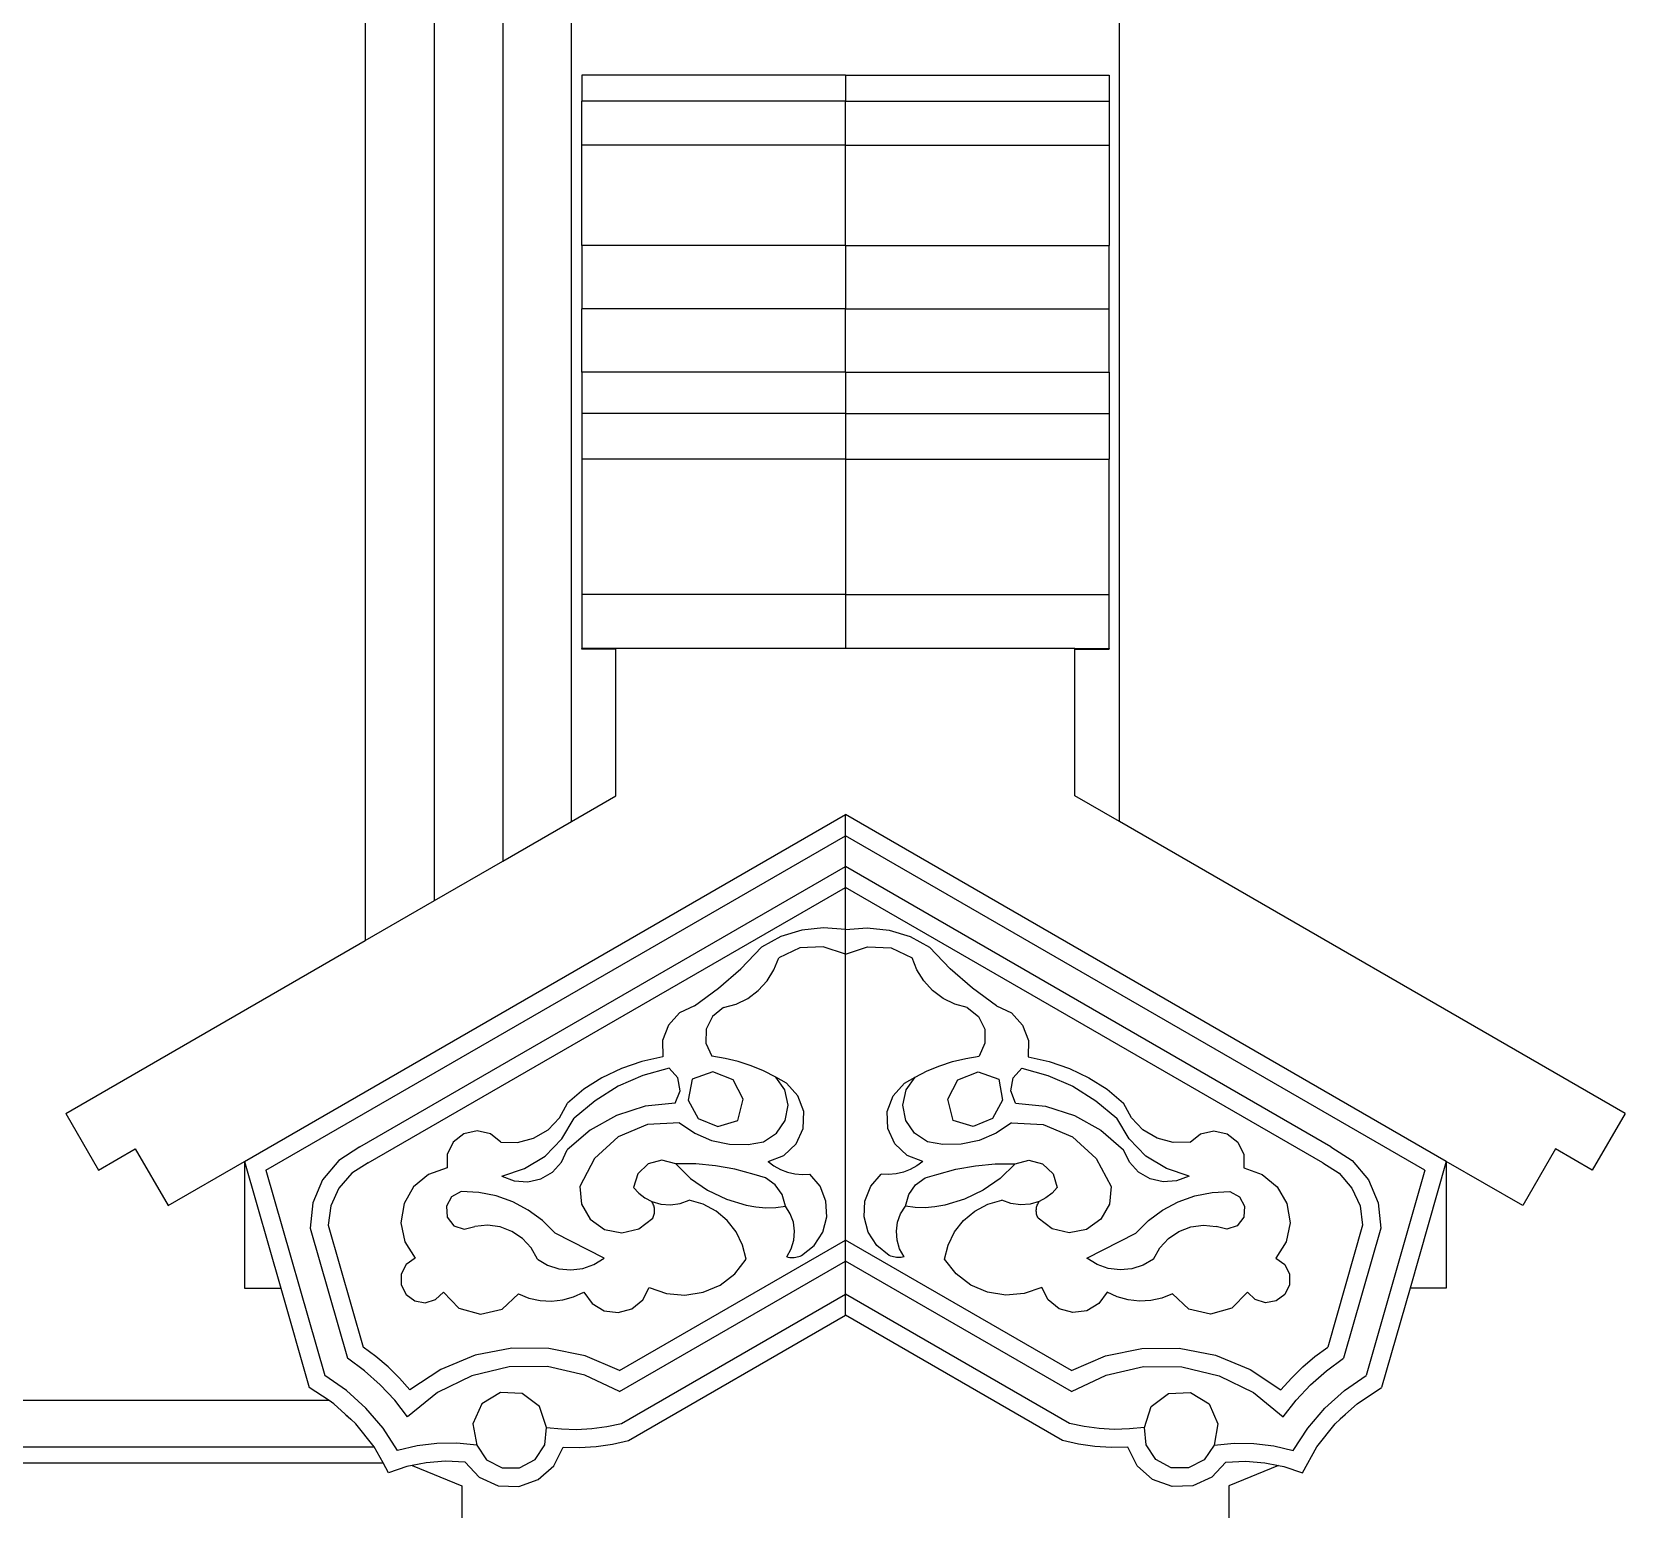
# Model space of a CAD drawing. Extents: x -24961 to 905641, y -154323 to 635957.
# Drawn here: x 405234 to 406397, y -110651 to -109572 of the extents above; entities that cross this region are included whole.
import ezdxf

# ---------------------------------------------------------------- set-up
doc = ezdxf.new("R2010")
doc.units = 0
doc.header["$LTSCALE"] = 1000
doc.header["$MEASUREMENT"] = 0
doc.layers.add('窗', color=154, linetype='Continuous')

msp = doc.modelspace()

# ---------------------------------------------------------------- linework, layer by layer
for p, q in [((405578.2, -108989.8), (405578.2, -110177.9)), ((405628.2, -110149), (405628.2, -109389.8)), ((406028.2, -110149), (406028.2, -109389.8)), ((405635.8, -109604.2), (405635.8, -109623)), ((405828.2, -109604.2), (405635.8, -109604.2)), ((405828.2, -109604.2), (405828.2, -109623)), ((405828.2, -109604.2), (406020.7, -109604.2)), ((406020.7, -109604.2), (406020.7, -109623)), ((405828.2, -109623), (405635.8, -109623)), ((405635.8, -109655.1), (405635.8, -109623)), ((405828.2, -109623), (406020.7, -109623)), ((405828.2, -109655.1), (405828.2, -109623)), ((406020.7, -109623), (406020.7, -109655.1)), ((405828.2, -109655.1), (405635.8, -109655.1)), ((405635.8, -109728.4), (405635.8, -109655.1)), ((405828.2, -109728.4), (405828.2, -109655.1)), ((405828.2, -109655.1), (406020.7, -109655.1)), ((406020.7, -109655.1), (406020.7, -109728.4)), ((405828.2, -109728.4), (405635.8, -109728.4)), ((405635.8, -109728.4), (405635.8, -109774.6)), ((405828.2, -109728.4), (405828.2, -109774.6)), ((405828.2, -109728.4), (406020.7, -109728.4)), ((406020.7, -109774.6), (406020.7, -109728.4)), ((405828.2, -109774.6), (405635.8, -109774.6)), ((405635.8, -109820.9), (405635.8, -109774.6)), ((405828.2, -109774.6), (406020.7, -109774.6)), ((405828.2, -109820.9), (405828.2, -109774.6)), ((406020.7, -109820.9), (406020.7, -109774.6)), ((405635.8, -109820.9), (405635.8, -109851.2)), ((405828.2, -109820.9), (405635.8, -109820.9)), ((405828.2, -109820.9), (406020.7, -109820.9)), ((405828.2, -109820.9), (405828.2, -109851.2)), ((406020.7, -109820.9), (406020.7, -109851.2)), ((405828.2, -109851.2), (405635.8, -109851.2)), ((405635.8, -109851.2), (405635.8, -109884.4)), ((405828.2, -109851.2), (406020.7, -109851.2)), ((405828.2, -109851.2), (405828.2, -109884.4)), ((406020.7, -109851.2), (406020.7, -109884.4)), ((405828.2, -109884.4), (405635.8, -109884.4)), ((405635.8, -109884.4), (405635.8, -109983.2)), ((405828.2, -109884.4), (406020.7, -109884.4)), ((405828.2, -109884.4), (405828.2, -109983.2)), ((406020.7, -109983.2), (406020.7, -109884.4)), ((405828.2, -109983.2), (405635.8, -109983.2)), ((405635.8, -109983.2), (405635.8, -110022.6)), ((405828.2, -109983.2), (406020.7, -109983.2)), ((405828.2, -109983.2), (405828.2, -110022.6)), ((406020.7, -110022.6), (406020.7, -109983.2)), ((405635.8, -110022.9), (405635.8, -110022.6)), ((405660.7, -110022.6), (405635.8, -110022.6)), ((405660.7, -110022.9), (405635.8, -110022.9)), ((405635.8, -110023.2), (405635.8, -110022.9)), ((405660.7, -110023.2), (405635.8, -110023.2)), ((405828.2, -110022.6), (405660.7, -110022.6)), ((405660.7, -110022.9), (405660.7, -110022.6)), ((405660.7, -110023.2), (405660.7, -110022.9)), ((405660.7, -110130.2), (405660.7, -110023.2)), ((405995.7, -110022.6), (405828.2, -110022.6)), ((405995.7, -110022.6), (406020.7, -110022.6)), ((405995.7, -110022.9), (405995.7, -110022.6)), ((405995.7, -110022.9), (406020.7, -110022.9)), ((405995.7, -110023.2), (405995.7, -110022.9)), ((405995.7, -110023.2), (406020.7, -110023.2)), ((405995.7, -110130.2), (405995.7, -110023.2)), ((406020.7, -110022.6), (406020.7, -110022.9)), ((406020.7, -110023.2), (406020.7, -110022.9)), ((405628.2, -110149), (405660.7, -110130.2)), ((406028.2, -110149), (405995.7, -110130.2)), ((405389.6, -110397.3), (405828.2, -110144)), ((405578.2, -110177.9), (405628.2, -110149)), ((405828.2, -110159.4), (405828.2, -110144)), ((406266.9, -110397.3), (405828.2, -110144)), ((406397.4, -110362.2), (406028.2, -110149)), ((405405.2, -110403.6), (405828.2, -110159.4)), ((405828.2, -110181.8), (405828.2, -110159.4)), ((406251.2, -110403.6), (405828.2, -110159.4)), ((405473.7, -110386.5), (405828.2, -110181.8)), ((405528.2, -110206.7), (405578.2, -110177.9)), ((405828.2, -110197.2), (405828.2, -110181.8)), ((406182.7, -110386.5), (405828.2, -110181.8)), ((405479.8, -110398.3), (405828.2, -110197.2)), ((405828.2, -110228), (405828.2, -110197.2)), ((406176.7, -110398.3), (405828.2, -110197.2)), ((405477.6, -110236), (405528.2, -110206.7)), ((405781, -110233.1), (405767, -110240.9)), ((405796.3, -110228.3), (405781, -110233.1)), ((405812.3, -110226.6), (405796.3, -110228.3)), ((405828.2, -110228), (405812.3, -110226.6)), ((405828.2, -110228), (405844.2, -110226.6)), ((405828.2, -110246), (405828.2, -110228)), ((405844.2, -110226.6), (405860.2, -110228.3)), ((405860.2, -110228.3), (405875.4, -110233.1)), ((405875.4, -110233.1), (405889.5, -110240.9)), ((405259, -110362.2), (405477.6, -110236)), ((405751.9, -110256.5), (405767, -110240.9)), ((405795, -110241.4), (405779.5, -110248.5)), ((405812, -110240.6), (405795, -110241.4)), ((405828.2, -110246), (405812, -110240.6)), ((405828.2, -110246), (405844.4, -110240.6)), ((405844.4, -110240.6), (405861.5, -110241.4)), ((405861.5, -110241.4), (405877, -110248.5)), ((405904.6, -110256.5), (405889.5, -110240.9)), ((405735.5, -110270.8), (405751.9, -110256.5)), ((405776, -110257.4), (405779.5, -110248.5)), ((405828.2, -110454.7), (405828.2, -110246)), ((405880.4, -110257.4), (405877, -110248.5)), ((405921, -110270.8), (405904.6, -110256.5)), ((405764.6, -110272.5), (405771, -110265.5)), ((405771, -110265.5), (405776, -110257.4)), ((405885.4, -110265.5), (405880.4, -110257.4)), ((405891.9, -110272.5), (405885.4, -110265.5)), ((405718, -110283.6), (405735.5, -110270.8)), ((405748.5, -110282.4), (405757, -110278.2)), ((405757, -110278.2), (405764.6, -110272.5)), ((405899.5, -110278.2), (405891.9, -110272.5)), ((405908, -110282.4), (405899.5, -110278.2)), ((405938.5, -110283.6), (405921, -110270.8)), ((405707.1, -110288.8), (405699, -110297.7)), ((405718, -110283.6), (405707.1, -110288.8)), ((405731.2, -110291.4), (405726.6, -110300.7)), ((405739.3, -110284.9), (405731.2, -110291.4)), ((405739.3, -110284.9), (405748.5, -110282.4)), ((405917.2, -110284.9), (405908, -110282.4)), ((405917.2, -110284.9), (405925.3, -110291.4)), ((405925.3, -110291.4), (405929.9, -110300.7)), ((405938.5, -110283.6), (405949.4, -110288.8)), ((405949.4, -110288.8), (405957.5, -110297.7)), ((405699, -110297.7), (405694.7, -110308.9)), ((405726.6, -110300.7), (405726.4, -110311)), ((405929.9, -110300.7), (405930.1, -110311)), ((405957.5, -110297.7), (405961.8, -110308.9)), ((405694.7, -110308.9), (405694.9, -110320.9)), ((405726.4, -110311), (405730.6, -110320.5)), ((405930.1, -110311), (405925.8, -110320.5)), ((405961.8, -110308.9), (405961.6, -110320.9)), ((405679.5, -110324.2), (405664.7, -110329.3)), ((405694.9, -110320.9), (405679.5, -110324.2)), ((405740.4, -110322.1), (405730.6, -110320.5)), ((405750, -110324.4), (405740.4, -110322.1)), ((405759.4, -110327.5), (405750, -110324.4)), ((405897.1, -110327.5), (405906.5, -110324.4)), ((405906.5, -110324.4), (405916.1, -110322.1)), ((405916.1, -110322.1), (405925.8, -110320.5)), ((405961.6, -110320.9), (405976.9, -110324.2)), ((405976.9, -110324.2), (405991.8, -110329.3)), ((405650.5, -110336.1), (405637.3, -110344.6)), ((405664.7, -110329.3), (405650.5, -110336.1)), ((405680.4, -110334.5), (405662.2, -110342.4)), ((405699.5, -110329.1), (405680.4, -110334.5)), ((405705.8, -110336.3), (405699.5, -110329.1)), ((405707.5, -110345.7), (405705.8, -110336.3)), ((405716.4, -110337.3), (405713.5, -110352.4)), ((405731.4, -110331.8), (405716.4, -110337.3)), ((405746.3, -110337.7), (405731.4, -110331.8)), ((405753.6, -110351.9), (405746.3, -110337.7)), ((405768.5, -110331.2), (405759.4, -110327.5)), ((405777.4, -110335.6), (405768.5, -110331.2)), ((405785.1, -110340.2), (405777.4, -110335.6)), ((405784, -110344.9), (405777.4, -110335.6)), ((405871.4, -110340.2), (405879.1, -110335.6)), ((405872.5, -110344.9), (405879.1, -110335.6)), ((405879.1, -110335.6), (405887.9, -110331.2)), ((405887.9, -110331.2), (405897.1, -110327.5)), ((405902.9, -110351.9), (405910.2, -110337.7)), ((405910.2, -110337.7), (405925.1, -110331.8)), ((405925.1, -110331.8), (405940.1, -110337.3)), ((405940.1, -110337.3), (405942.9, -110352.4)), ((405949, -110345.7), (405950.7, -110336.3)), ((405950.7, -110336.3), (405957, -110329.1)), ((405957, -110329.1), (405976.1, -110334.5)), ((405976.1, -110334.5), (405994.3, -110342.4)), ((405991.8, -110329.3), (406005.9, -110336.1)), ((406005.9, -110336.1), (406019.2, -110344.6)), ((405637.3, -110344.6), (405625.2, -110354.6)), ((405662.2, -110342.4), (405645.4, -110352.9)), ((405704, -110354.7), (405707.5, -110345.7)), ((405786.4, -110356.1), (405784, -110344.9)), ((405793.5, -110349.3), (405785.1, -110340.2)), ((405797.8, -110360.8), (405793.5, -110349.3)), ((405858.6, -110360.8), (405863, -110349.3)), ((405863, -110349.3), (405871.4, -110340.2)), ((405870.1, -110356.1), (405872.5, -110344.9)), ((405952.4, -110354.7), (405949, -110345.7)), ((405994.3, -110342.4), (406011.1, -110352.9)), ((406019.2, -110344.6), (406031.3, -110354.6)), ((405619.5, -110365.3), (405625.2, -110354.6)), ((405645.4, -110352.9), (405630.2, -110365.6)), ((405682.1, -110357), (405661.1, -110363.7)), ((405704, -110354.7), (405682.1, -110357)), ((405713.5, -110352.4), (405720.8, -110365.9)), ((405749.7, -110367.4), (405753.6, -110351.9)), ((405784.3, -110367.3), (405786.4, -110356.1)), ((405797.4, -110373.2), (405797.8, -110360.8)), ((405859.1, -110373.2), (405858.6, -110360.8)), ((405872.2, -110367.3), (405870.1, -110356.1)), ((405906.8, -110367.4), (405902.9, -110351.9)), ((405942.9, -110352.4), (405935.7, -110365.9)), ((405952.4, -110354.7), (405974.4, -110357)), ((405974.4, -110357), (405995.4, -110363.7)), ((406011.1, -110352.9), (406026.3, -110365.6)), ((406037, -110365.3), (406031.3, -110354.6)), ((405259, -110362.2), (405283, -110403.6)), ((405611.1, -110374.1), (405619.5, -110365.3)), ((405621.2, -110380.7), (405630.2, -110365.6)), ((405661.1, -110363.7), (405641.9, -110374.5)), ((405683.8, -110370.3), (405662.3, -110379.2)), ((405707.1, -110369.1), (405683.8, -110370.3)), ((405707.1, -110369.1), (405718.2, -110376.6)), ((405720.8, -110365.9), (405735, -110371.8)), ((405735, -110371.8), (405749.7, -110367.4)), ((405777.9, -110376.7), (405784.3, -110367.3)), ((405878.6, -110376.7), (405872.2, -110367.3)), ((405921.5, -110371.8), (405906.8, -110367.4)), ((405935.7, -110365.9), (405921.5, -110371.8)), ((405949.4, -110369.1), (405938.3, -110376.6)), ((405949.4, -110369.1), (405972.6, -110370.3)), ((405972.6, -110370.3), (405994.1, -110379.2)), ((405995.4, -110363.7), (406014.6, -110374.5)), ((406035.3, -110380.7), (406026.3, -110365.6)), ((406045.4, -110374.1), (406037, -110365.3)), ((406397.4, -110362.2), (406373.5, -110403.6)), ((405541.8, -110383.2), (405537.4, -110392.1)), ((405549.6, -110377), (405541.8, -110383.2)), ((405559.3, -110374.9), (405549.6, -110377)), ((405569, -110377.1), (405559.3, -110374.9)), ((405576.7, -110383.3), (405569, -110377.1)), ((405576.7, -110383.3), (405588.9, -110383.4)), ((405588.9, -110383.4), (405600.6, -110380.3)), ((405600.6, -110380.3), (405611.1, -110374.1)), ((405608.9, -110393.3), (405621.2, -110380.7)), ((405641.9, -110374.5), (405625.1, -110388.8)), ((405662.3, -110379.2), (405645.1, -110395)), ((405718.2, -110376.6), (405730.5, -110381.9)), ((405730.5, -110381.9), (405743.7, -110384.7)), ((405757.1, -110384.9), (405768.3, -110382.9)), ((405768.3, -110382.9), (405777.9, -110376.7)), ((405783.2, -110392.8), (405792.3, -110384.4)), ((405792.3, -110384.4), (405797.4, -110373.2)), ((405864.2, -110384.4), (405859.1, -110373.2)), ((405873.3, -110392.8), (405864.2, -110384.4)), ((405888.1, -110382.9), (405878.6, -110376.7)), ((405899.4, -110384.9), (405888.1, -110382.9)), ((405925.9, -110381.9), (405912.8, -110384.7)), ((405938.3, -110376.6), (405925.9, -110381.9)), ((405994.1, -110379.2), (406011.3, -110395)), ((406014.6, -110374.5), (406031.3, -110388.8)), ((406047.6, -110393.3), (406035.3, -110380.7)), ((406055.9, -110380.3), (406045.4, -110374.1)), ((406067.6, -110383.4), (406055.9, -110380.3)), ((406079.8, -110383.3), (406067.6, -110383.4)), ((406079.8, -110383.3), (406087.5, -110377.1)), ((406087.5, -110377.1), (406097.2, -110374.9)), ((406097.2, -110374.9), (406106.9, -110377)), ((406106.9, -110377), (406114.7, -110383.2)), ((406114.7, -110383.2), (406119, -110392.1)), ((405283, -110403.6), (405309.8, -110388.1)), ((405309.8, -110388.1), (405333.7, -110429.5)), ((405473.7, -110386.5), (405458.3, -110396.5)), ((405537.4, -110392.1), (405537.4, -110402)), ((405594, -110402.5), (405608.9, -110393.3)), ((405621, -110397.7), (405625.1, -110388.8)), ((405645.1, -110395), (405634.3, -110415.6)), ((405743.7, -110384.7), (405757.1, -110384.9)), ((405771.7, -110397.2), (405783.2, -110392.8)), ((405884.8, -110397.2), (405873.3, -110392.8)), ((405912.8, -110384.7), (405899.4, -110384.9)), ((406011.3, -110395), (406022.2, -110415.6)), ((406035.5, -110397.7), (406031.3, -110388.8)), ((406062.5, -110402.5), (406047.6, -110393.3)), ((406119, -110392.1), (406119.1, -110402)), ((406182.7, -110386.5), (406198.2, -110396.5)), ((406346.7, -110388.1), (406322.7, -110429.5)), ((406373.5, -110403.6), (406346.7, -110388.1)), ((405333.7, -110429.5), (405389.6, -110397.3)), ((405389.6, -110397.3), (405389.6, -110489.8)), ((405389.6, -110397.3), (405416, -110489.8)), ((405405.2, -110403.6), (405448.1, -110553.5)), ((405458.3, -110396.5), (405446.5, -110410.6)), ((405467.8, -110405.9), (405458.4, -110416.7)), ((405479.8, -110398.3), (405467.8, -110405.9)), ((405523.9, -110406.7), (405513, -110415.7)), ((405537.4, -110402), (405523.9, -110406.7)), ((405577.3, -110408), (405594, -110402.5)), ((405605.8, -110410), (405614.3, -110405)), ((405614.3, -110405), (405621, -110397.7)), ((405676.7, -110406.3), (405673.6, -110416.3)), ((405684.2, -110399.1), (405676.7, -110406.3)), ((405694.3, -110396.4), (405684.2, -110399.1)), ((405704.4, -110399), (405694.3, -110396.4)), ((405704.4, -110399), (405715.2, -110409.6)), ((405718.9, -110399.1), (405704.4, -110399)), ((405733.4, -110400.4), (405718.9, -110399.1)), ((405747.6, -110403), (405733.4, -110400.4)), ((405761.6, -110406.8), (405747.6, -110403)), ((405769.9, -110409.3), (405761.6, -110406.8)), ((405771.7, -110397.2), (405776, -110400.5)), ((405776, -110400.5), (405780.8, -110403.1)), ((405780.8, -110403.1), (405786, -110405.1)), ((405786, -110405.1), (405791.3, -110406.4)), ((405791.3, -110406.4), (405796.8, -110406.8)), ((405796.8, -110406.8), (405802.3, -110406.5)), ((405809.7, -110415.4), (405802.3, -110406.5)), ((405846.8, -110415.4), (405854.2, -110406.5)), ((405859.7, -110406.8), (405854.2, -110406.5)), ((405865.2, -110406.4), (405859.7, -110406.8)), ((405870.5, -110405.1), (405865.2, -110406.4)), ((405875.6, -110403.1), (405870.5, -110405.1)), ((405880.4, -110400.5), (405875.6, -110403.1)), ((405884.8, -110397.2), (405880.4, -110400.5)), ((405886.5, -110409.3), (405894.9, -110406.8)), ((405894.9, -110406.8), (405908.8, -110403)), ((405908.8, -110403), (405923.1, -110400.4)), ((405923.1, -110400.4), (405937.6, -110399.1)), ((405937.6, -110399.1), (405952.1, -110399)), ((405952.1, -110399), (405941.3, -110409.6)), ((405952.1, -110399), (405962.2, -110396.4)), ((405962.2, -110396.4), (405972.2, -110399.1)), ((405972.2, -110399.1), (405979.8, -110406.3)), ((405979.8, -110406.3), (405982.8, -110416.3)), ((406042.2, -110405), (406035.5, -110397.7)), ((406050.6, -110410), (406042.2, -110405)), ((406079.2, -110408), (406062.5, -110402.5)), ((406119.1, -110402), (406132.5, -110406.7)), ((406132.5, -110406.7), (406143.5, -110415.7)), ((406176.7, -110398.3), (406188.7, -110405.9)), ((406188.7, -110405.9), (406198, -110416.7)), ((406198.2, -110396.5), (406210, -110410.6)), ((406251.2, -110403.6), (406208.4, -110553.5)), ((406266.9, -110397.3), (406240.4, -110489.8)), ((406266.9, -110397.3), (406266.9, -110489.8)), ((406322.7, -110429.5), (406266.9, -110397.3)), ((405446.5, -110410.6), (405439.4, -110427.6)), ((405458.4, -110416.7), (405452.6, -110429.7)), ((405513, -110415.7), (405506, -110428)), ((405547.6, -110419.3), (405540.6, -110423.1)), ((405560.5, -110419.9), (405547.6, -110419.3)), ((405577.3, -110408), (405586.4, -110411.5)), ((405586.4, -110411.5), (405596.3, -110412.2)), ((405596.3, -110412.2), (405605.8, -110410)), ((405634.3, -110415.6), (405635.5, -110428.4)), ((405673.6, -110416.3), (405677.4, -110420.4)), ((405715.2, -110409.6), (405727.6, -110418.3)), ((405727.6, -110418.3), (405741.3, -110424.9)), ((405777, -110414.3), (405769.9, -110409.3)), ((405782, -110421.4), (405777, -110414.3)), ((405814, -110426.2), (405809.7, -110415.4)), ((405842.5, -110426.2), (405846.8, -110415.4)), ((405874.5, -110421.4), (405879.5, -110414.3)), ((405879.5, -110414.3), (405886.5, -110409.3)), ((405928.9, -110418.3), (405915.2, -110424.9)), ((405941.3, -110409.6), (405928.9, -110418.3)), ((405982.8, -110416.3), (405979.1, -110420.4)), ((406022.2, -110415.6), (406021, -110428.4)), ((406060.2, -110412.2), (406050.6, -110410)), ((406070, -110411.5), (406060.2, -110412.2)), ((406079.2, -110408), (406070, -110411.5)), ((406096, -110419.9), (406108.9, -110419.3)), ((406108.9, -110419.3), (406115.8, -110423.1)), ((406143.5, -110415.7), (406150.5, -110428)), ((406198, -110416.7), (406203.9, -110429.7)), ((406210, -110410.6), (406217.1, -110427.6)), ((405439.4, -110427.6), (405437.5, -110445.9)), ((405452.6, -110429.7), (405450.7, -110443.8)), ((405506, -110428), (405503.7, -110442)), ((405540.6, -110423.1), (405536.9, -110430)), ((405536.9, -110430), (405537.5, -110437.9)), ((405573.2, -110422.4), (405560.5, -110419.9)), ((405585.3, -110426.8), (405573.2, -110422.4)), ((405596.7, -110432.8), (405585.3, -110426.8)), ((405635.5, -110428.4), (405641.9, -110439.5)), ((405677.4, -110420.4), (405681.8, -110423.8)), ((405681.8, -110423.8), (405686.8, -110426.4)), ((405687.2, -110427.1), (405686.8, -110426.4)), ((405686.8, -110426.4), (405693.5, -110428.5)), ((405687.6, -110427.7), (405687.2, -110427.1)), ((405687.9, -110428.4), (405687.6, -110427.7)), ((405688.2, -110429.1), (405687.9, -110428.4)), ((405688.5, -110429.8), (405688.2, -110429.1)), ((405688.6, -110430.6), (405688.5, -110429.8)), ((405688.8, -110431.3), (405688.6, -110430.6)), ((405693.5, -110428.5), (405700.5, -110429)), ((405700.5, -110429), (405707.5, -110428)), ((405707.5, -110428), (405714.1, -110425.6)), ((405724.3, -110428.5), (405714.1, -110425.6)), ((405733.8, -110433.5), (405724.3, -110428.5)), ((405741.3, -110424.9), (405755.8, -110429.1)), ((405755.8, -110429.1), (405762.9, -110430.5)), ((405762.9, -110430.5), (405770.1, -110431.1)), ((405770.1, -110431.1), (405777.3, -110430.9)), ((405777.3, -110430.9), (405784.4, -110429.8)), ((405784.4, -110429.8), (405782, -110421.4)), ((405787.9, -110435.4), (405784.4, -110429.8)), ((405814.7, -110437.8), (405814, -110426.2)), ((405841.8, -110437.8), (405842.5, -110426.2)), ((405868.5, -110435.4), (405872.1, -110429.8)), ((405872.1, -110429.8), (405874.5, -110421.4)), ((405879.2, -110430.9), (405872.1, -110429.8)), ((405886.4, -110431.1), (405879.2, -110430.9)), ((405893.6, -110430.5), (405886.4, -110431.1)), ((405900.7, -110429.1), (405893.6, -110430.5)), ((405915.2, -110424.9), (405900.7, -110429.1)), ((405922.7, -110433.5), (405932.1, -110428.5)), ((405932.1, -110428.5), (405942.4, -110425.6)), ((405949, -110428), (405942.4, -110425.6)), ((405956, -110429), (405949, -110428)), ((405963, -110428.5), (405956, -110429)), ((405969.7, -110426.4), (405963, -110428.5)), ((405967.7, -110431.3), (405967.8, -110430.6)), ((405967.8, -110430.6), (405968, -110429.8)), ((405968, -110429.8), (405968.3, -110429.1)), ((405968.3, -110429.1), (405968.6, -110428.4)), ((405968.6, -110428.4), (405968.9, -110427.7)), ((405968.9, -110427.7), (405969.3, -110427.1)), ((405969.3, -110427.1), (405969.7, -110426.4)), ((405974.6, -110423.8), (405969.7, -110426.4)), ((405979.1, -110420.4), (405974.6, -110423.8)), ((406021, -110428.4), (406014.6, -110439.5)), ((406059.7, -110432.8), (406071.1, -110426.8)), ((406071.1, -110426.8), (406083.3, -110422.4)), ((406083.3, -110422.4), (406096, -110419.9)), ((406115.8, -110423.1), (406119.6, -110430)), ((406119.6, -110430), (406119, -110437.9)), ((406150.5, -110428), (406152.8, -110442)), ((406203.9, -110429.7), (406205.8, -110443.8)), ((406217.1, -110427.6), (406219, -110445.9)), ((405503.7, -110442), (405506.5, -110455.9)), ((405537.5, -110437.9), (405542.4, -110444.2)), ((405607.1, -110440.5), (405596.7, -110432.8)), ((405616.2, -110449.6), (405607.1, -110440.5)), ((405641.9, -110439.5), (405652.3, -110447)), ((405677.4, -110446.5), (405687.6, -110438.7)), ((405687.6, -110438.7), (405687.9, -110438)), ((405687.9, -110438), (405688.2, -110437.3)), ((405688.2, -110437.3), (405688.4, -110436.6)), ((405688.4, -110436.6), (405688.6, -110435.8)), ((405688.6, -110435.8), (405688.8, -110435.1)), ((405688.9, -110432.1), (405688.8, -110431.3)), ((405688.8, -110435.1), (405688.9, -110434.3)), ((405688.9, -110432.8), (405688.9, -110432.1)), ((405688.9, -110433.6), (405688.9, -110432.8)), ((405688.9, -110434.3), (405688.9, -110433.6)), ((405742, -110440.3), (405733.8, -110433.5)), ((405748.5, -110448.7), (405742, -110440.3)), ((405790.2, -110441.6), (405787.9, -110435.4)), ((405791.1, -110448.1), (405790.2, -110441.6)), ((405811.7, -110449), (405814.7, -110437.8)), ((405844.8, -110449), (405841.8, -110437.8)), ((405865.4, -110448.1), (405866.3, -110441.6)), ((405866.3, -110441.6), (405868.5, -110435.4)), ((405907.9, -110448.7), (405914.5, -110440.3)), ((405914.5, -110440.3), (405922.7, -110433.5)), ((405967.5, -110432.8), (405967.6, -110432.1)), ((405967.5, -110433.6), (405967.5, -110432.8)), ((405967.6, -110434.3), (405967.5, -110433.6)), ((405967.6, -110432.1), (405967.7, -110431.3)), ((405967.7, -110435.1), (405967.6, -110434.3)), ((405967.8, -110435.8), (405967.7, -110435.1)), ((405968, -110436.6), (405967.8, -110435.8)), ((405968.3, -110437.3), (405968, -110436.6)), ((405968.6, -110438), (405968.3, -110437.3)), ((405968.9, -110438.7), (405968.6, -110438)), ((405979.1, -110446.5), (405968.9, -110438.7)), ((406014.6, -110439.5), (406004.2, -110447)), ((406040.2, -110449.6), (406049.4, -110440.5)), ((406049.4, -110440.5), (406059.7, -110432.8)), ((406119, -110437.9), (406114.1, -110444.2)), ((406152.8, -110442), (406150, -110455.9)), ((405437.5, -110445.9), (405464.7, -110541)), ((405450.7, -110443.8), (405476.2, -110532.8)), ((405542.4, -110444.2), (405549.9, -110446.7)), ((405549.9, -110446.7), (405557.6, -110444.7)), ((405566.8, -110443.7), (405557.6, -110444.7)), ((405576.1, -110445), (405566.8, -110443.7)), ((405584.8, -110448.3), (405576.1, -110445)), ((405592.5, -110453.5), (405584.8, -110448.3)), ((405598.8, -110460.4), (405592.5, -110453.5)), ((405652, -110468), (405616.2, -110449.6)), ((405652.3, -110447), (405664.9, -110449.5)), ((405664.9, -110449.5), (405677.4, -110446.5)), ((405753.2, -110458.3), (405748.5, -110448.7)), ((405790.6, -110454.7), (405791.1, -110448.1)), ((405805.3, -110458.7), (405811.7, -110449)), ((405851.2, -110458.7), (405844.8, -110449)), ((405865.9, -110454.7), (405865.4, -110448.1)), ((405903.2, -110458.3), (405907.9, -110448.7)), ((405991.6, -110449.5), (405979.1, -110446.5)), ((406004.2, -110447), (405991.6, -110449.5)), ((406004.4, -110468), (406040.2, -110449.6)), ((406057.7, -110460.4), (406064, -110453.5)), ((406064, -110453.5), (406071.7, -110448.3)), ((406071.7, -110448.3), (406080.4, -110445)), ((406080.4, -110445), (406089.6, -110443.7)), ((406089.6, -110443.7), (406098.9, -110444.7)), ((406106.6, -110446.7), (406098.9, -110444.7)), ((406114.1, -110444.2), (406106.6, -110446.7)), ((406205.8, -110443.8), (406180.3, -110532.8)), ((406219, -110445.9), (406191.8, -110541)), ((405506.5, -110455.9), (405514, -110468)), ((405603.3, -110468.5), (405598.8, -110460.4)), ((405663.3, -110549.9), (405828.2, -110454.7)), ((405755.8, -110468.6), (405753.2, -110458.3)), ((405785.5, -110466.8), (405788.7, -110461.1)), ((405788.7, -110461.1), (405790.6, -110454.7)), ((405795.2, -110466.3), (405796.2, -110465.9)), ((405796.2, -110465.9), (405805.3, -110458.7)), ((405828.2, -110470), (405828.2, -110454.7)), ((405993.2, -110549.9), (405828.2, -110454.7)), ((405860.2, -110465.9), (405851.2, -110458.7)), ((405861.3, -110466.3), (405860.2, -110465.9)), ((405867.8, -110461.1), (405865.9, -110454.7)), ((405871, -110466.8), (405867.8, -110461.1)), ((405900.6, -110468.6), (405903.2, -110458.3)), ((406053.2, -110468.5), (406057.7, -110460.4)), ((406150, -110455.9), (406142.5, -110468)), ((405507.6, -110472.6), (405504, -110479.6)), ((405514, -110468), (405507.6, -110472.6)), ((405603.3, -110468.5), (405610.8, -110472.9)), ((405610.8, -110472.9), (405619.1, -110475.6)), ((405619.1, -110475.6), (405627.8, -110476.4)), ((405627.8, -110476.4), (405636.4, -110475.4)), ((405636.4, -110475.4), (405644.6, -110472.5)), ((405644.6, -110472.5), (405652, -110468)), ((405663.2, -110565.3), (405828.2, -110470)), ((405747.5, -110479.2), (405755.8, -110468.6)), ((405785.5, -110466.8), (405786.5, -110467.1)), ((405786.5, -110467.1), (405787.6, -110467.3)), ((405787.6, -110467.3), (405788.7, -110467.4)), ((405788.7, -110467.4), (405789.8, -110467.4)), ((405789.8, -110467.4), (405790.9, -110467.3)), ((405790.9, -110467.3), (405792, -110467.2)), ((405792, -110467.2), (405793.1, -110467)), ((405793.1, -110467), (405794.2, -110466.7)), ((405794.2, -110466.7), (405795.2, -110466.3)), ((405828.2, -110494.2), (405828.2, -110470)), ((405993.2, -110565.3), (405828.2, -110470)), ((405862.3, -110466.7), (405861.3, -110466.3)), ((405863.4, -110467), (405862.3, -110466.7)), ((405864.5, -110467.2), (405863.4, -110467)), ((405865.5, -110467.3), (405864.5, -110467.2)), ((405866.7, -110467.4), (405865.5, -110467.3)), ((405867.8, -110467.4), (405866.7, -110467.4)), ((405868.9, -110467.3), (405867.8, -110467.4)), ((405869.9, -110467.1), (405868.9, -110467.3)), ((405871, -110466.8), (405869.9, -110467.1)), ((405909, -110479.2), (405900.6, -110468.6)), ((406011.9, -110472.5), (406004.4, -110468)), ((406020.1, -110475.4), (406011.9, -110472.5)), ((406028.7, -110476.4), (406020.1, -110475.4)), ((406037.4, -110475.6), (406028.7, -110476.4)), ((406045.6, -110472.9), (406037.4, -110475.6)), ((406053.2, -110468.5), (406045.6, -110472.9)), ((406142.5, -110468), (406148.9, -110472.6)), ((406148.9, -110472.6), (406152.5, -110479.6)), ((405504, -110479.6), (405504, -110487.4)), ((405504, -110487.4), (405507.5, -110494.4)), ((405724.4, -110492.8), (405736.8, -110487.5)), ((405736.8, -110487.5), (405747.5, -110479.2)), ((405919.7, -110487.5), (405909, -110479.2)), ((405932, -110492.8), (405919.7, -110487.5)), ((406152.5, -110487.4), (406149, -110494.4)), ((406152.5, -110479.6), (406152.5, -110487.4)), ((405389.6, -110489.8), (405416, -110489.8)), ((405416, -110489.8), (405436.8, -110562.3)), ((405507.5, -110494.4), (405513.8, -110499.1)), ((405513.8, -110499.1), (405521.5, -110500.5)), ((405521.5, -110500.5), (405529, -110498.1)), ((405529, -110498.1), (405534.7, -110492.7)), ((405534.7, -110492.7), (405546.1, -110504.3)), ((405577.6, -110505), (405589.5, -110493.9)), ((405589.5, -110493.9), (405597.2, -110497)), ((405597.2, -110497), (405605.3, -110498.8)), ((405605.3, -110498.8), (405613.6, -110499.2)), ((405613.6, -110499.2), (405621.8, -110498.4)), ((405621.8, -110498.4), (405629.7, -110496.1)), ((405629.7, -110496.1), (405637.2, -110492.7)), ((405637.2, -110492.7), (405643.3, -110501)), ((405664.8, -110588.6), (405828.2, -110494.2)), ((405672.2, -110504.9), (405680.2, -110498.4)), ((405680.2, -110498.4), (405684.9, -110489.3)), ((405684.9, -110489.3), (405697.7, -110493.7)), ((405697.7, -110493.7), (405711.1, -110495)), ((405711.1, -110495), (405724.4, -110492.8)), ((405828.2, -110509.6), (405828.2, -110494.2)), ((405991.7, -110588.6), (405828.2, -110494.2)), ((405945.4, -110495), (405932, -110492.8)), ((405958.8, -110493.7), (405945.4, -110495)), ((405971.5, -110489.3), (405958.8, -110493.7)), ((405976.3, -110498.4), (405971.5, -110489.3)), ((405984.3, -110504.9), (405976.3, -110498.4)), ((406019.2, -110492.7), (406013.2, -110501)), ((406026.7, -110496.1), (406019.2, -110492.7)), ((406034.7, -110498.4), (406026.7, -110496.1)), ((406042.9, -110499.2), (406034.7, -110498.4)), ((406051.2, -110498.8), (406042.9, -110499.2)), ((406059.3, -110497), (406051.2, -110498.8)), ((406066.9, -110493.9), (406059.3, -110497)), ((406078.9, -110505), (406066.9, -110493.9)), ((406121.8, -110492.7), (406110.4, -110504.3)), ((406127.4, -110498.1), (406121.8, -110492.7)), ((406134.9, -110500.5), (406127.4, -110498.1)), ((406142.7, -110499.1), (406134.9, -110500.5)), ((406149, -110494.4), (406142.7, -110499.1)), ((406240.4, -110489.8), (406219.7, -110562.3)), ((406266.9, -110489.8), (406240.4, -110489.8)), ((405546.1, -110504.3), (405561.8, -110508.8)), ((405561.8, -110508.8), (405577.6, -110505)), ((405643.3, -110501), (405652.1, -110506.3)), ((405652.1, -110506.3), (405662.3, -110507.6)), ((405662.3, -110507.6), (405672.2, -110504.9)), ((405669.9, -110601), (405828.2, -110509.6)), ((405986.6, -110601), (405828.2, -110509.6)), ((405994.2, -110507.6), (405984.3, -110504.9)), ((406004.4, -110506.3), (405994.2, -110507.6)), ((406013.2, -110501), (406004.4, -110506.3)), ((406094.7, -110508.8), (406078.9, -110505)), ((406110.4, -110504.3), (406094.7, -110508.8)), ((405485.4, -110539.8), (405476.2, -110532.8)), ((405584.6, -110533.6), (405558, -110538.8)), ((405611.7, -110533.8), (405584.6, -110533.6)), ((405638.3, -110539.3), (405611.7, -110533.8)), ((406018.2, -110539.3), (406044.7, -110533.8)), ((406044.7, -110533.8), (406071.8, -110533.6)), ((406071.8, -110533.6), (406098.5, -110538.8)), ((406171, -110539.8), (406180.3, -110532.8)), ((405477.1, -110550.1), (405464.7, -110541)), ((405494.3, -110547.3), (405485.4, -110539.8)), ((405502.6, -110555.5), (405494.3, -110547.3)), ((405558, -110538.8), (405532.9, -110549.1)), ((405582.7, -110547.2), (405555.5, -110553.7)), ((405610.7, -110547.1), (405582.7, -110547.2)), ((405638, -110553.2), (405610.7, -110547.1)), ((405663.3, -110549.9), (405638.3, -110539.3)), ((405993.2, -110549.9), (406018.2, -110539.3)), ((406018.5, -110553.2), (406045.8, -110547.1)), ((406045.8, -110547.1), (406073.8, -110547.2)), ((406073.8, -110547.2), (406101, -110553.7)), ((406098.5, -110538.8), (406123.6, -110549.1)), ((406153.9, -110555.5), (406162.2, -110547.3)), ((406162.2, -110547.3), (406171, -110539.8)), ((406179.4, -110550.1), (406191.8, -110541)), ((405463.9, -110564.4), (405448.1, -110553.5)), ((405488.6, -110560.3), (405477.1, -110550.1)), ((405510.3, -110564.1), (405502.6, -110555.5)), ((405532.9, -110549.1), (405510.3, -110564.1)), ((405555.5, -110553.7), (405530.3, -110566)), ((405663.2, -110565.3), (405638, -110553.2)), ((405993.2, -110565.3), (406018.5, -110553.2)), ((406101, -110553.7), (406126.1, -110566)), ((406123.6, -110549.1), (406146.1, -110564.1)), ((406146.1, -110564.1), (406153.9, -110555.5)), ((406167.8, -110560.3), (406179.4, -110550.1)), ((406192.5, -110564.4), (406208.4, -110553.5)), ((405451.3, -110571.9), (405436.8, -110562.3)), ((405478.2, -110577.4), (405463.9, -110564.4)), ((405499.2, -110571.6), (405488.6, -110560.3)), ((405530.3, -110566), (405508.6, -110583.7)), ((405576.3, -110565.9), (405562.7, -110574.3)), ((405592.2, -110566.7), (405576.3, -110565.9)), ((405604.9, -110576.3), (405592.2, -110566.7)), ((406051.5, -110576.3), (406064.2, -110566.7)), ((406064.2, -110566.7), (406080.2, -110565.9)), ((406080.2, -110565.9), (406093.7, -110574.3)), ((406126.1, -110566), (406147.8, -110583.7)), ((406157.3, -110571.6), (406167.8, -110560.3)), ((406178.2, -110577.4), (406192.5, -110564.4)), ((406201.7, -110574.2), (406219.7, -110562.3)), ((405451.3, -110571.9), (404464.9, -110571.9)), ((405454.8, -110574.2), (405451.3, -110571.9)), ((405463.1, -110581.8), (405454.8, -110574.2)), ((405463.1, -110581.8), (405463.4, -110582.3)), ((405467.1, -110585.4), (405463.1, -110581.8)), ((405490.7, -110592), (405478.2, -110577.4)), ((405508.6, -110583.7), (405499.2, -110571.6)), ((405562.7, -110574.3), (405556.3, -110588.8)), ((405610, -110591.5), (405604.9, -110576.3)), ((406046.5, -110591.5), (406051.5, -110576.3)), ((406093.7, -110574.3), (406100.2, -110588.8)), ((406147.8, -110583.7), (406157.3, -110571.6)), ((406165.7, -110592), (406178.2, -110577.4)), ((406189.4, -110585.4), (406193.3, -110581.8)), ((406193.3, -110581.8), (406193.1, -110582.3)), ((406193.3, -110581.8), (406201.7, -110574.2)), ((405463.4, -110582.3), (405467.1, -110585.4)), ((405470.7, -110588.8), (405467.1, -110585.4)), ((405484.1, -110605.7), (405470.7, -110588.8)), ((405501.2, -110608.2), (405490.7, -110592)), ((405556.3, -110588.8), (405559.1, -110604.5)), ((405608.7, -110604.2), (405610, -110591.5)), ((405610, -110591.5), (405621, -110592.6)), ((405621, -110592.6), (405632, -110592.9)), ((405632, -110592.9), (405643, -110592.3)), ((405643, -110592.3), (405654, -110590.9)), ((405654, -110590.9), (405664.8, -110588.6)), ((406002.5, -110590.9), (405991.7, -110588.6)), ((406013.4, -110592.3), (406002.5, -110590.9)), ((406024.5, -110592.9), (406013.4, -110592.3)), ((406035.5, -110592.6), (406024.5, -110592.9)), ((406046.5, -110591.5), (406035.5, -110592.6)), ((406047.8, -110604.2), (406046.5, -110591.5)), ((406100.2, -110588.8), (406097.4, -110604.5)), ((406155.2, -110608.2), (406165.7, -110592)), ((406172.3, -110605.7), (406185.7, -110588.8)), ((406185.7, -110588.8), (406189.4, -110585.4)), ((406193.1, -110582.3), (406189.4, -110585.4)), ((405515.5, -110604.8), (405501.2, -110608.2)), ((405530, -110603.1), (405515.5, -110604.8)), ((405544.6, -110603), (405530, -110603.1)), ((405559.1, -110604.5), (405544.6, -110603)), ((405559.1, -110604.5), (405566.3, -110615.1)), ((405601.7, -110614.8), (405608.7, -110604.2)), ((405634.2, -110606.1), (405646.2, -110605.3)), ((405646.2, -110605.3), (405658.1, -110603.6)), ((405658.1, -110603.6), (405669.9, -110601)), ((405998.4, -110603.6), (405986.6, -110601)), ((406010.3, -110605.3), (405998.4, -110603.6)), ((406022.3, -110606.1), (406010.3, -110605.3)), ((406054.8, -110614.8), (406047.8, -110604.2)), ((406097.4, -110604.5), (406090.1, -110615.1)), ((406097.4, -110604.5), (406111.9, -110603)), ((406111.9, -110603), (406126.5, -110603.1)), ((406126.5, -110603.1), (406141, -110604.8)), ((406141, -110604.8), (406155.2, -110608.2)), ((395858.8, -110605.7), (405484.1, -110605.7)), ((405484.1, -110605.7), (405484.1, -110605.7)), ((405490.7, -110617.4), (405484.1, -110605.7)), ((405536.2, -110616.2), (405522.1, -110617.3)), ((405550.5, -110616.8), (405536.2, -110616.2)), ((405550.5, -110616.8), (405560.9, -110627.7)), ((405566.3, -110615.1), (405577.7, -110621)), ((405590.4, -110620.9), (405601.7, -110614.8)), ((405615.3, -110619.5), (405622.1, -110606)), ((405622.1, -110606), (405634.2, -110606.1)), ((406034.4, -110606), (406022.3, -110606.1)), ((406041.1, -110619.5), (406034.4, -110606)), ((406066.1, -110620.9), (406054.8, -110614.8)), ((406090.1, -110615.1), (406078.8, -110621)), ((406106, -110616.8), (406095.6, -110627.7)), ((406106, -110616.8), (406120.2, -110616.2)), ((406120.2, -110616.2), (406134.4, -110617.3)), ((406161.8, -110624.6), (406172.3, -110605.7)), ((395885.3, -110617.4), (405490.7, -110617.4)), ((405494.7, -110624.6), (405490.7, -110617.4)), ((405508.1, -110620.1), (405494.7, -110624.6)), ((405512, -110619.3), (405508.1, -110620.1)), ((405522.1, -110617.3), (405512, -110619.3)), ((405512, -110619.3), (405548.2, -110634)), ((405560.9, -110627.7), (405574.7, -110634)), ((405577.7, -110621), (405590.4, -110620.9)), ((405604, -110629.5), (405615.3, -110619.5)), ((406052.5, -110629.5), (406041.1, -110619.5)), ((406078.8, -110621), (406066.1, -110620.9)), ((406095.6, -110627.7), (406081.8, -110634)), ((406144.4, -110619.3), (406108.2, -110634)), ((406134.4, -110617.3), (406144.4, -110619.3)), ((406144.4, -110619.3), (406148.3, -110620.1)), ((406148.3, -110620.1), (406161.8, -110624.6)), ((405548.2, -110634), (405548.2, -110667.7)), ((405574.7, -110634), (405589.8, -110634.6)), ((405589.8, -110634.6), (405604, -110629.5)), ((406066.7, -110634.6), (406052.5, -110629.5)), ((406081.8, -110634), (406066.7, -110634.6)), ((406108.2, -110634), (406108.2, -110673.8))]:
    msp.add_line(p, q)
at = {"layer": '窗'}
for p, q in [((405528.2, -110206.7), (405528.2, -108941.9)), ((405477.6, -109371.9), (405477.6, -110236))]:
    msp.add_line(p, q, dxfattribs=at)

doc.saveas('drawing.dxf')
